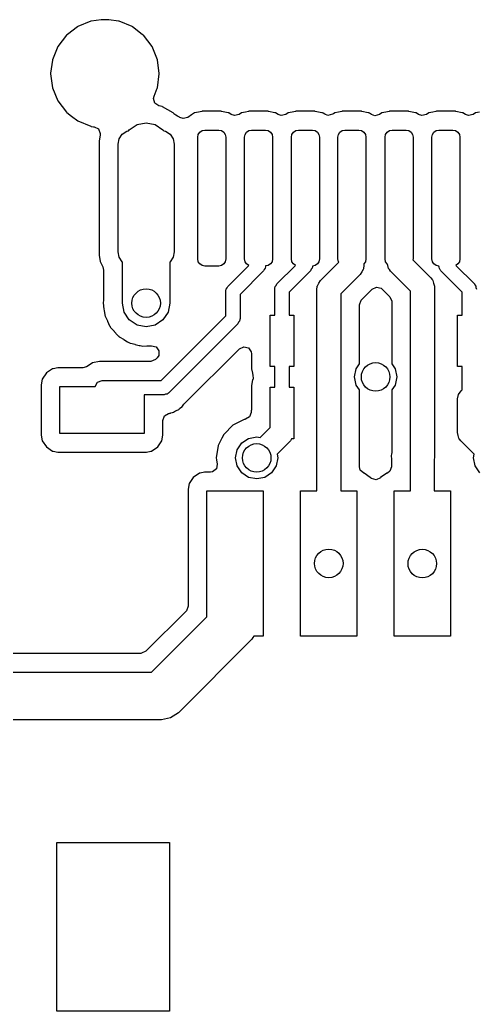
# Model space of a CAD drawing. Extents: x -27 to 355, y -108 to 35.
# Drawn here: x -16.32 to -11.45, y 11.88 to 22.45 of the extents above; entities that cross this region are included whole.
import ezdxf

# ---------------------------------------------------------------- set-up
doc = ezdxf.new("R2010")
doc.units = 0
doc.layers.add('BLACK', color=7, linetype='CONTINUOUS')

msp = doc.modelspace()

# ---------------------------------------------------------------- linework, layer by layer
at = {"layer": 'BLACK', "linetype": 'CONTINUOUS'}
for p, q in [((-15.5632, 22.4367), (-15.7032, 22.3787)), ((-15.5584, 22.4373), (-15.5632, 22.4367)), ((-15.4532, 22.4512), (-15.5584, 22.4373)), ((-15.5584, 22.4373), (-15.5584, 22.4373)), ((-15.4531, 22.4512), (-15.4532, 22.4512)), ((-15.4507, 22.4515), (-15.4531, 22.4512)), ((-15.3753, 22.4515), (-15.4507, 22.4515)), ((-15.3729, 22.4512), (-15.3753, 22.4515)), ((-15.3728, 22.4512), (-15.3729, 22.4512)), ((-15.2676, 22.4373), (-15.3728, 22.4512)), ((-15.2628, 22.4367), (-15.2676, 22.4373)), ((-15.2676, 22.4373), (-15.2676, 22.4373)), ((-15.1228, 22.3787), (-15.2628, 22.4367)), ((-15.7071, 22.3757), (-15.8121, 22.2952)), ((-15.7032, 22.3787), (-15.7071, 22.3757)), ((-15.1189, 22.3757), (-15.1228, 22.3787)), ((-15.0139, 22.2952), (-15.1189, 22.3757)), ((-15.8235, 22.2865), (-15.9157, 22.1662)), ((-15.8121, 22.2952), (-15.8235, 22.2865)), ((-15.0025, 22.2865), (-15.0139, 22.2952)), ((-14.9103, 22.1662), (-15.0025, 22.2865)), ((-15.9157, 22.1662), (-15.9737, 22.0262)), ((-14.8523, 22.0262), (-14.9103, 22.1662)), ((-15.9743, 22.0214), (-15.9925, 21.8834)), ((-15.9737, 22.0262), (-15.9743, 22.0214)), ((-15.9743, 22.0214), (-15.9743, 22.0214)), ((-14.8517, 22.0214), (-14.8523, 22.0262)), ((-14.8335, 21.8834), (-14.8517, 22.0214)), ((-14.8517, 22.0214), (-14.8517, 22.0214)), ((-15.9925, 21.8834), (-15.9935, 21.876)), ((-15.9935, 21.876), (-15.9737, 21.7258)), ((-14.8523, 21.7258), (-14.8325, 21.876)), ((-14.8325, 21.876), (-14.8335, 21.8834)), ((-15.9737, 21.7258), (-15.9157, 21.5858)), ((-14.8891, 21.637), (-14.8542, 21.7212)), ((-14.8542, 21.7212), (-14.8523, 21.7258)), ((-14.8542, 21.7212), (-14.8542, 21.7212)), ((-15.9157, 21.5858), (-15.8235, 21.4655)), ((-14.8947, 21.6122), (-14.8891, 21.637)), ((-14.8797, 21.563), (-14.8947, 21.6122)), ((-14.8366, 21.535), (-14.8797, 21.563)), ((-14.8038, 21.5274), (-14.8366, 21.535)), ((-14.7989, 21.5245), (-14.8038, 21.5274)), ((-14.742, 21.4914), (-14.7989, 21.5245)), ((-14.7989, 21.5245), (-14.7989, 21.5245)), ((-14.6856, 21.4587), (-14.742, 21.4914)), ((-14.3788, 21.4748), (-14.4141, 21.4678)), ((-14.3751, 21.4755), (-14.3788, 21.4748)), ((-14.3788, 21.4748), (-14.3788, 21.4748)), ((-14.273, 21.4755), (-14.3751, 21.4755)), ((-14.1709, 21.4755), (-14.273, 21.4755)), ((-14.1672, 21.4748), (-14.1709, 21.4755)), ((-14.0978, 21.461), (-14.1672, 21.4748)), ((-14.1672, 21.4748), (-14.1672, 21.4748)), ((-13.8788, 21.4748), (-13.9141, 21.4678)), ((-13.8751, 21.4755), (-13.8788, 21.4748)), ((-13.8788, 21.4748), (-13.8788, 21.4748)), ((-13.773, 21.4755), (-13.8751, 21.4755)), ((-13.6709, 21.4755), (-13.773, 21.4755)), ((-13.6672, 21.4748), (-13.6709, 21.4755)), ((-13.5978, 21.461), (-13.6672, 21.4748)), ((-13.6672, 21.4748), (-13.6672, 21.4748)), ((-13.3788, 21.4748), (-13.4141, 21.4678)), ((-13.3751, 21.4755), (-13.3788, 21.4748)), ((-13.3788, 21.4748), (-13.3788, 21.4748)), ((-13.273, 21.4755), (-13.3751, 21.4755)), ((-13.1709, 21.4755), (-13.273, 21.4755)), ((-13.1672, 21.4748), (-13.1709, 21.4755)), ((-13.0978, 21.461), (-13.1672, 21.4748)), ((-13.1672, 21.4748), (-13.1672, 21.4748)), ((-12.8828, 21.4748), (-12.9181, 21.4678)), ((-12.8791, 21.4755), (-12.8828, 21.4748)), ((-12.8828, 21.4748), (-12.8828, 21.4748)), ((-12.777, 21.4755), (-12.8791, 21.4755)), ((-12.6749, 21.4755), (-12.777, 21.4755)), ((-12.6712, 21.4748), (-12.6749, 21.4755)), ((-12.6018, 21.461), (-12.6712, 21.4748)), ((-12.6712, 21.4748), (-12.6712, 21.4748)), ((-12.3788, 21.4748), (-12.4141, 21.4678)), ((-12.3751, 21.4755), (-12.3788, 21.4748)), ((-12.3788, 21.4748), (-12.3788, 21.4748)), ((-12.273, 21.4755), (-12.3751, 21.4755)), ((-12.1709, 21.4755), (-12.273, 21.4755)), ((-12.1672, 21.4748), (-12.1709, 21.4755)), ((-12.0978, 21.461), (-12.1672, 21.4748)), ((-12.1672, 21.4748), (-12.1672, 21.4748)), ((-11.8788, 21.4748), (-11.9141, 21.4678)), ((-11.8751, 21.4755), (-11.8788, 21.4748)), ((-11.8788, 21.4748), (-11.8788, 21.4748)), ((-11.773, 21.4755), (-11.8751, 21.4755)), ((-11.6709, 21.4755), (-11.773, 21.4755)), ((-11.6672, 21.4748), (-11.6709, 21.4755)), ((-11.5978, 21.461), (-11.6672, 21.4748)), ((-11.6672, 21.4748), (-11.6672, 21.4748)), ((-15.8235, 21.4655), (-15.8195, 21.4626)), ((-15.8195, 21.4626), (-15.7711, 21.4254)), ((-15.7711, 21.4254), (-15.7032, 21.3733)), ((-15.7032, 21.3733), (-15.5632, 21.3153)), ((-14.6818, 21.4546), (-14.6856, 21.4587)), ((-14.6771, 21.4495), (-14.6818, 21.4546)), ((-14.6549, 21.433), (-14.6771, 21.4495)), ((-14.6393, 21.4254), (-14.6549, 21.433)), ((-14.6166, 21.4143), (-14.6393, 21.4254)), ((-14.6135, 21.4112), (-14.6166, 21.4143)), ((-14.5791, 21.3981), (-14.6135, 21.4112)), ((-14.5292, 21.4103), (-14.5791, 21.3981)), ((-14.4883, 21.4376), (-14.5292, 21.4103)), ((-14.4555, 21.4595), (-14.4883, 21.4376)), ((-14.4141, 21.4678), (-14.4555, 21.4595)), ((-14.0905, 21.4595), (-14.0978, 21.461)), ((-14.0648, 21.4423), (-14.0905, 21.4595)), ((-14.0312, 21.4301), (-14.0648, 21.4423)), ((-13.9812, 21.4423), (-14.0312, 21.4301)), ((-13.9555, 21.4595), (-13.9812, 21.4423)), ((-13.9141, 21.4678), (-13.9555, 21.4595)), ((-13.5905, 21.4595), (-13.5978, 21.461)), ((-13.5648, 21.4423), (-13.5905, 21.4595)), ((-13.5312, 21.4301), (-13.5648, 21.4423)), ((-13.4812, 21.4423), (-13.5312, 21.4301)), ((-13.4555, 21.4595), (-13.4812, 21.4423)), ((-13.4141, 21.4678), (-13.4555, 21.4595)), ((-13.0905, 21.4595), (-13.0978, 21.461)), ((-13.0978, 21.461), (-13.0978, 21.461)), ((-13.0831, 21.4546), (-13.0905, 21.4595)), ((-13.0668, 21.4437), (-13.0831, 21.4546)), ((-13.0332, 21.4314), (-13.0668, 21.4437)), ((-12.9832, 21.4437), (-13.0332, 21.4314)), ((-12.9745, 21.4495), (-12.9832, 21.4437)), ((-12.9595, 21.4595), (-12.9745, 21.4495)), ((-12.9181, 21.4678), (-12.9595, 21.4595)), ((-12.5945, 21.4595), (-12.6018, 21.461)), ((-12.5883, 21.4554), (-12.5945, 21.4595)), ((-12.5668, 21.441), (-12.5883, 21.4554)), ((-12.5883, 21.4554), (-12.5883, 21.4554)), ((-12.5332, 21.4288), (-12.5668, 21.441)), ((-12.4832, 21.441), (-12.5332, 21.4288)), ((-12.4821, 21.4417), (-12.4832, 21.441)), ((-12.4555, 21.4595), (-12.4821, 21.4417)), ((-12.4141, 21.4678), (-12.4555, 21.4595)), ((-12.0905, 21.4595), (-12.0978, 21.461)), ((-12.0648, 21.4423), (-12.0905, 21.4595)), ((-12.0312, 21.4301), (-12.0648, 21.4423)), ((-11.9812, 21.4423), (-12.0312, 21.4301)), ((-11.9555, 21.4595), (-11.9812, 21.4423)), ((-11.9141, 21.4678), (-11.9555, 21.4595)), ((-11.5905, 21.4595), (-11.5978, 21.461)), ((-11.5648, 21.4423), (-11.5905, 21.4595)), ((-11.5312, 21.4301), (-11.5648, 21.4423)), ((-11.4812, 21.4423), (-11.5312, 21.4301)), ((-11.4555, 21.4595), (-11.4812, 21.4423)), ((-11.4141, 21.4678), (-11.4555, 21.4595)), ((-15.5632, 21.3153), (-15.5584, 21.3147)), ((-15.5584, 21.3147), (-15.5584, 21.3147)), ((-15.5584, 21.3147), (-15.5338, 21.3114)), ((-15.5338, 21.3114), (-15.5283, 21.3107)), ((-15.5283, 21.3107), (-15.4827, 21.287)), ((-15.4827, 21.287), (-15.463, 21.2394)), ((-15.2291, 21.2311), (-15.1804, 21.2636)), ((-15.1804, 21.2636), (-15.1607, 21.2675)), ((-15.1607, 21.2675), (-15.1526, 21.2796)), ((-15.1526, 21.2796), (-15.0702, 21.3347)), ((-15.0702, 21.3347), (-14.973, 21.354)), ((-14.973, 21.354), (-14.8758, 21.3347)), ((-14.8758, 21.3347), (-14.7934, 21.2796)), ((-14.7934, 21.2796), (-14.7853, 21.2675)), ((-14.7853, 21.2675), (-14.7656, 21.2636)), ((-14.7656, 21.2636), (-14.7169, 21.2311)), ((-14.401, 21.253), (-14.3767, 21.2693)), ((-14.3767, 21.2693), (-14.348, 21.275)), ((-14.348, 21.275), (-14.198, 21.275)), ((-14.198, 21.275), (-14.1693, 21.2693)), ((-14.1693, 21.2693), (-14.145, 21.253)), ((-13.901, 21.253), (-13.8767, 21.2693)), ((-13.8767, 21.2693), (-13.848, 21.275)), ((-13.848, 21.275), (-13.698, 21.275)), ((-13.698, 21.275), (-13.6693, 21.2693)), ((-13.6693, 21.2693), (-13.645, 21.253)), ((-13.401, 21.253), (-13.3767, 21.2693)), ((-13.3767, 21.2693), (-13.348, 21.275)), ((-13.348, 21.275), (-13.198, 21.275)), ((-13.198, 21.275), (-13.1693, 21.2693)), ((-13.1693, 21.2693), (-13.145, 21.253)), ((-12.905, 21.253), (-12.8807, 21.2693)), ((-12.8807, 21.2693), (-12.852, 21.275)), ((-12.852, 21.275), (-12.702, 21.275)), ((-12.702, 21.275), (-12.6733, 21.2693)), ((-12.6733, 21.2693), (-12.649, 21.253)), ((-12.401, 21.253), (-12.3767, 21.2693)), ((-12.3767, 21.2693), (-12.348, 21.275)), ((-12.348, 21.275), (-12.198, 21.275)), ((-12.198, 21.275), (-12.1693, 21.2693)), ((-12.1693, 21.2693), (-12.145, 21.253)), ((-11.901, 21.253), (-11.8767, 21.2693)), ((-11.8767, 21.2693), (-11.848, 21.275)), ((-11.848, 21.275), (-11.698, 21.275)), ((-11.698, 21.275), (-11.6693, 21.2693)), ((-11.6693, 21.2693), (-11.645, 21.253)), ((-15.4637, 21.2253), (-15.4735, 21.1582)), ((-15.4735, 21.1582), (-15.4735, 21.1275)), ((-15.463, 21.2394), (-15.4637, 21.2253)), ((-15.273, 21.125), (-15.2616, 21.1824)), ((-15.2616, 21.1824), (-15.2291, 21.2311)), ((-14.7169, 21.2311), (-14.6844, 21.1824)), ((-14.6844, 21.1824), (-14.673, 21.125)), ((-14.423, 21.2), (-14.4173, 21.2287)), ((-14.423, 19.9), (-14.423, 21.2)), ((-14.4173, 21.2287), (-14.401, 21.253)), ((-14.145, 21.253), (-14.1287, 21.2287)), ((-14.1287, 21.2287), (-14.123, 21.2)), ((-14.123, 21.2), (-14.123, 19.9)), ((-13.923, 21.2), (-13.9173, 21.2287)), ((-13.923, 19.9), (-13.923, 21.2)), ((-13.9173, 21.2287), (-13.901, 21.253)), ((-13.645, 21.253), (-13.6287, 21.2287)), ((-13.6287, 21.2287), (-13.623, 21.2)), ((-13.623, 21.2), (-13.623, 19.9)), ((-13.423, 21.2), (-13.4173, 21.2287)), ((-13.423, 19.9), (-13.423, 21.2)), ((-13.4173, 21.2287), (-13.401, 21.253)), ((-13.145, 21.253), (-13.1287, 21.2287)), ((-13.1287, 21.2287), (-13.123, 21.2)), ((-13.123, 21.2), (-13.123, 19.9)), ((-12.927, 21.2), (-12.9213, 21.2287)), ((-12.927, 19.9), (-12.927, 21.2)), ((-12.9213, 21.2287), (-12.905, 21.253)), ((-12.649, 21.253), (-12.6327, 21.2287)), ((-12.6327, 21.2287), (-12.627, 21.2)), ((-12.627, 21.2), (-12.627, 19.9)), ((-12.423, 21.2), (-12.4173, 21.2287)), ((-12.423, 19.9), (-12.423, 21.2)), ((-12.4173, 21.2287), (-12.401, 21.253)), ((-12.145, 21.253), (-12.1287, 21.2287)), ((-12.1287, 21.2287), (-12.123, 21.2)), ((-12.123, 21.2), (-12.123, 19.9)), ((-11.923, 21.2), (-11.9173, 21.2287)), ((-11.923, 19.9), (-11.923, 21.2)), ((-11.9173, 21.2287), (-11.901, 21.253)), ((-11.645, 21.253), (-11.6287, 21.2287)), ((-11.6287, 21.2287), (-11.623, 21.2)), ((-11.623, 21.2), (-11.623, 19.9)), ((-15.4735, 21.1275), (-15.473, 21.125)), ((-15.473, 21.125), (-15.473, 19.975)), ((-15.273, 19.975), (-15.273, 21.125)), ((-14.673, 21.125), (-14.673, 19.975)), ((-15.473, 19.975), (-15.4735, 19.9725)), ((-15.4735, 19.9725), (-15.4735, 19.9418)), ((-15.4735, 19.9418), (-15.4634, 19.8729)), ((-15.2616, 19.9176), (-15.273, 19.975)), ((-15.2291, 19.8689), (-15.2616, 19.9176)), ((-14.6844, 19.9176), (-14.7169, 19.8689)), ((-14.673, 19.975), (-14.6844, 19.9176)), ((-14.4173, 19.8713), (-14.423, 19.9)), ((-14.123, 19.9), (-14.1287, 19.8713)), ((-13.9173, 19.8713), (-13.923, 19.9)), ((-13.623, 19.9), (-13.6287, 19.8713)), ((-13.4173, 19.8713), (-13.423, 19.9)), ((-13.123, 19.9), (-13.1287, 19.8713)), ((-12.9213, 19.8713), (-12.927, 19.9)), ((-12.627, 19.9), (-12.6327, 19.8713)), ((-12.4173, 19.8713), (-12.423, 19.9)), ((-12.123, 19.9), (-12.1246, 19.8918)), ((-12.1246, 19.8918), (-11.9332, 19.7004)), ((-11.9173, 19.8713), (-11.923, 19.9)), ((-11.623, 19.9), (-11.6287, 19.8713)), ((-15.4634, 19.8729), (-15.4608, 19.8676)), ((-15.4608, 19.8676), (-15.4608, 19.8676)), ((-15.4608, 19.8676), (-15.4352, 19.8155)), ((-15.4352, 19.8155), (-15.4275, 19.7824)), ((-15.4275, 19.7824), (-15.4275, 19.4702)), ((-15.227, 19.8676), (-15.2291, 19.8689)), ((-15.227, 19.429), (-15.227, 19.8676)), ((-14.7169, 19.8689), (-14.719, 19.8676)), ((-14.719, 19.8676), (-14.719, 19.429)), ((-14.401, 19.847), (-14.4173, 19.8713)), ((-14.3767, 19.8307), (-14.401, 19.847)), ((-14.348, 19.825), (-14.3767, 19.8307)), ((-14.198, 19.825), (-14.348, 19.825)), ((-14.1693, 19.8307), (-14.198, 19.825)), ((-14.145, 19.847), (-14.1693, 19.8307)), ((-14.1287, 19.8713), (-14.145, 19.847)), ((-14.1009, 19.6074), (-13.8772, 19.8311)), ((-13.901, 19.847), (-13.9173, 19.8713)), ((-13.8772, 19.8311), (-13.901, 19.847)), ((-13.7121, 19.7888), (-13.7191, 19.7737)), ((-13.7014, 19.8015), (-13.7121, 19.7888)), ((-13.6985, 19.8179), (-13.7014, 19.8015)), ((-13.6971, 19.8209), (-13.6985, 19.8179)), ((-13.6972, 19.8252), (-13.6976, 19.8229)), ((-13.6976, 19.8229), (-13.6971, 19.8209)), ((-13.6693, 19.8307), (-13.6972, 19.8252)), ((-13.645, 19.847), (-13.6693, 19.8307)), ((-13.6287, 19.8713), (-13.645, 19.847)), ((-13.5769, 19.6331), (-13.3782, 19.8317)), ((-13.401, 19.847), (-13.4173, 19.8713)), ((-13.3782, 19.8317), (-13.401, 19.847)), ((-13.2121, 19.7904), (-13.2191, 19.7753)), ((-13.2014, 19.8031), (-13.2121, 19.7904)), ((-13.1985, 19.8195), (-13.2014, 19.8031)), ((-13.1971, 19.8225), (-13.1985, 19.8195)), ((-13.1975, 19.8251), (-13.1976, 19.8245)), ((-13.1976, 19.8245), (-13.1971, 19.8225)), ((-13.1693, 19.8307), (-13.1975, 19.8251)), ((-13.145, 19.847), (-13.1693, 19.8307)), ((-13.1287, 19.8713), (-13.145, 19.847)), ((-13.1128, 19.669), (-12.917, 19.8648)), ((-12.917, 19.8648), (-12.9213, 19.8713)), ((-12.6552, 19.7891), (-12.6722, 19.7628)), ((-12.6543, 19.7956), (-12.6552, 19.7891)), ((-12.6529, 19.7981), (-12.6543, 19.7956)), ((-12.65, 19.8252), (-12.6532, 19.8028)), ((-12.6532, 19.8028), (-12.6529, 19.7981)), ((-12.649, 19.847), (-12.65, 19.8463)), ((-12.65, 19.8463), (-12.65, 19.8252)), ((-12.6327, 19.8713), (-12.649, 19.847)), ((-12.401, 19.847), (-12.4173, 19.8713)), ((-12.3948, 19.8428), (-12.401, 19.847)), ((-12.3912, 19.8305), (-12.3948, 19.8428)), ((-12.3846, 19.8), (-12.3912, 19.8305)), ((-12.3807, 19.7947), (-12.3846, 19.8)), ((-12.3799, 19.792), (-12.3807, 19.7947)), ((-12.3763, 19.7889), (-12.3799, 19.792)), ((-12.3628, 19.7708), (-12.3763, 19.7889)), ((-11.901, 19.847), (-11.9173, 19.8713)), ((-11.8767, 19.8307), (-11.901, 19.847)), ((-11.848, 19.825), (-11.8767, 19.8307)), ((-11.8477, 19.825), (-11.848, 19.825)), ((-11.8435, 19.8135), (-11.8477, 19.825)), ((-11.8421, 19.797), (-11.8435, 19.8135)), ((-11.8325, 19.7833), (-11.8421, 19.797)), ((-11.8314, 19.7802), (-11.8325, 19.7833)), ((-11.8296, 19.7792), (-11.8314, 19.7802)), ((-11.8269, 19.7753), (-11.8296, 19.7792)), ((-11.645, 19.847), (-11.6678, 19.8317)), ((-11.6678, 19.8317), (-11.4691, 19.6331)), ((-11.6287, 19.8713), (-11.645, 19.847)), ((-13.7191, 19.7737), (-13.9708, 19.522)), ((-13.2191, 19.7753), (-13.4468, 19.5476)), ((-12.6872, 19.7354), (-12.896, 19.5266)), ((-12.6722, 19.7628), (-12.6872, 19.7354)), ((-12.15, 19.558), (-12.3628, 19.7708)), ((-11.9332, 19.7004), (-11.9197, 19.6822)), ((-11.9197, 19.6822), (-11.9161, 19.6792)), ((-11.9161, 19.6792), (-11.9153, 19.6764)), ((-11.9153, 19.6764), (-11.9114, 19.6712)), ((-11.5992, 19.5476), (-11.8269, 19.7753)), ((-14.1215, 19.5632), (-14.1186, 19.5796)), ((-14.1186, 19.5796), (-14.1079, 19.5924)), ((-14.1079, 19.5924), (-14.1009, 19.6074)), ((-13.5992, 19.5792), (-13.5984, 19.5838)), ((-13.5992, 19.3016), (-13.5992, 19.5792)), ((-13.5989, 19.5858), (-13.5975, 19.5889)), ((-13.5984, 19.5838), (-13.5989, 19.5858)), ((-13.5975, 19.5889), (-13.5946, 19.6052)), ((-13.5946, 19.6052), (-13.5839, 19.618)), ((-13.5839, 19.618), (-13.5769, 19.6331)), ((-13.15, 19.5792), (-13.1468, 19.6016)), ((-13.15, 17.425), (-13.15, 19.5792)), ((-13.1471, 19.6062), (-13.1457, 19.6087)), ((-13.1468, 19.6016), (-13.1471, 19.6062)), ((-13.1457, 19.6087), (-13.1448, 19.6152)), ((-13.1448, 19.6152), (-13.1278, 19.6415)), ((-13.1278, 19.6415), (-13.1128, 19.669)), ((-12.6735, 19.4655), (-12.5605, 19.5785)), ((-12.5605, 19.5785), (-12.5139, 19.6003)), ((-12.5139, 19.6003), (-12.4642, 19.587)), ((-12.4642, 19.587), (-12.4541, 19.5785)), ((-12.4541, 19.5785), (-12.3725, 19.4969)), ((-11.9114, 19.6712), (-11.9048, 19.6406)), ((-11.9048, 19.6406), (-11.896, 19.6106)), ((-11.896, 19.6106), (-11.896, 17.778)), ((-11.4691, 19.6331), (-11.4664, 19.6292)), ((-11.4664, 19.6292), (-11.4646, 19.6282)), ((-11.4646, 19.6282), (-11.4635, 19.625)), ((-11.4635, 19.625), (-11.4539, 19.6114)), ((-11.4539, 19.6114), (-11.4525, 19.5948)), ((-11.4525, 19.5948), (-11.4468, 19.5792)), ((-15.4275, 19.4702), (-15.4284, 19.4587)), ((-14.1232, 19.5536), (-14.1224, 19.5582)), ((-14.1232, 19.2948), (-14.1232, 19.5536)), ((-14.1229, 19.5602), (-14.1215, 19.5632)), ((-14.1224, 19.5582), (-14.1229, 19.5602)), ((-13.9708, 19.522), (-13.9708, 19.2632)), ((-13.4468, 19.5476), (-13.4468, 19.3016)), ((-12.896, 19.5266), (-12.896, 17.425)), ((-12.6779, 19.4607), (-12.6735, 19.4655)), ((-12.3725, 19.4969), (-12.3508, 19.4503)), ((-12.15, 17.7898), (-12.15, 19.558)), ((-11.5992, 19.3016), (-11.5992, 19.5476)), ((-15.4284, 19.4587), (-15.4321, 19.4346)), ((-15.4321, 19.4346), (-15.4314, 19.4293)), ((-15.4314, 19.4293), (-15.4314, 19.4293)), ((-15.4314, 19.4293), (-15.428, 19.4032)), ((-15.428, 19.4032), (-15.4276, 19.399)), ((-15.4276, 19.399), (-15.4275, 19.3977)), ((-15.4275, 19.3977), (-15.4275, 19.3949)), ((-15.4275, 19.3949), (-15.4271, 19.3921)), ((-15.4271, 19.3921), (-15.4233, 19.367)), ((-15.4233, 19.367), (-15.4231, 19.3656)), ((-15.4231, 19.3656), (-15.4213, 19.3517)), ((-15.2077, 19.3318), (-15.227, 19.429)), ((-14.719, 19.429), (-14.7383, 19.3318)), ((-12.6955, 19.4124), (-12.6779, 19.4607)), ((-12.6955, 18.7806), (-12.6955, 19.4124)), ((-12.3508, 19.4503), (-12.3505, 19.4438)), ((-12.3505, 19.4438), (-12.3505, 18.7806)), ((-15.4213, 19.3517), (-15.4153, 19.3055)), ((-15.4153, 19.3055), (-15.4139, 19.3024)), ((-15.4139, 19.3024), (-15.4135, 19.3005)), ((-15.4135, 19.3005), (-15.4131, 19.2994)), ((-15.4131, 19.2994), (-15.4123, 19.2938)), ((-15.4123, 19.2938), (-15.4099, 19.2888)), ((-15.4099, 19.2888), (-15.4099, 19.2888)), ((-15.4099, 19.2888), (-15.3867, 19.2404)), ((-15.1526, 19.2494), (-15.2077, 19.3318)), ((-15.0702, 19.1943), (-15.1526, 19.2494)), ((-14.7934, 19.2494), (-14.8758, 19.1943)), ((-14.8138, 18.6042), (-14.1232, 19.2948)), ((-14.7383, 19.3318), (-14.7934, 19.2494)), ((-13.9725, 19.2535), (-13.9754, 19.2371)), ((-13.9711, 19.2566), (-13.9725, 19.2535)), ((-13.9708, 19.2632), (-13.9716, 19.2585)), ((-13.9716, 19.2585), (-13.9711, 19.2566)), ((-13.648, 18.7516), (-13.648, 19.3016)), ((-13.648, 19.3016), (-13.5992, 19.3016)), ((-13.4468, 19.3016), (-13.398, 19.3016)), ((-13.398, 19.3016), (-13.398, 18.7516)), ((-11.648, 18.7516), (-11.648, 19.3016)), ((-11.648, 19.3016), (-11.5992, 19.3016)), ((-15.3867, 19.2404), (-15.3856, 19.2382)), ((-15.3856, 19.2382), (-15.3628, 19.1864)), ((-15.3628, 19.1864), (-15.3594, 19.1823)), ((-15.3594, 19.1823), (-15.3587, 19.1812)), ((-15.3587, 19.1812), (-15.3562, 19.1766)), ((-15.3562, 19.1766), (-15.3556, 19.1757)), ((-15.3556, 19.1757), (-15.3532, 19.1706)), ((-15.3532, 19.1706), (-15.3154, 19.1298)), ((-14.973, 19.175), (-15.0702, 19.1943)), ((-14.8758, 19.1943), (-14.973, 19.175)), ((-13.9931, 19.2093), (-14.7283, 18.4741)), ((-13.9861, 19.2244), (-13.9931, 19.2093)), ((-13.9754, 19.2371), (-13.9861, 19.2244)), ((-15.3154, 19.1298), (-15.3131, 19.1271)), ((-15.3131, 19.1271), (-15.2791, 19.0867)), ((-15.2791, 19.0867), (-15.2746, 19.0837)), ((-15.2746, 19.0837), (-15.2706, 19.0802)), ((-15.2706, 19.0802), (-15.2708, 19.08)), ((-15.2708, 19.08), (-15.2657, 19.0756)), ((-15.2657, 19.0756), (-15.2642, 19.0744)), ((-15.2642, 19.0744), (-15.2604, 19.0703)), ((-15.2604, 19.0703), (-15.2555, 19.0675)), ((-15.2555, 19.0675), (-15.2555, 19.0675)), ((-15.2555, 19.0675), (-15.2154, 19.0442)), ((-15.2154, 19.0442), (-15.2115, 19.0418)), ((-15.2115, 19.0418), (-15.1707, 19.0146)), ((-15.1707, 19.0146), (-15.1656, 19.013)), ((-15.1656, 19.013), (-15.1656, 19.013)), ((-15.1656, 19.013), (-15.1652, 19.0129)), ((-15.1652, 19.0129), (-15.1499, 19.0061)), ((-15.1499, 19.0061), (-15.1422, 19.0016)), ((-15.1422, 19.0016), (-15.121, 18.9967)), ((-15.121, 18.9967), (-15.0951, 18.9907)), ((-15.0951, 18.9907), (-15.0897, 18.9893)), ((-15.0897, 18.9893), (-15.0464, 18.9757)), ((-15.0464, 18.9757), (-15.037, 18.9756)), ((-15.037, 18.9756), (-15.0213, 18.9736)), ((-15.0213, 18.9736), (-15.0091, 18.9708)), ((-15.0091, 18.9708), (-14.9645, 18.9739)), ((-14.9645, 18.9739), (-14.9579, 18.9741)), ((-14.9579, 18.9741), (-14.9307, 18.9736)), ((-14.9307, 18.9736), (-14.9216, 18.9734)), ((-14.9216, 18.9734), (-14.9216, 18.9734)), ((-14.9216, 18.9734), (-14.9162, 18.9733)), ((-14.9162, 18.9733), (-14.9159, 18.9735)), ((-14.9159, 18.9735), (-14.8677, 18.9624)), ((-14.8677, 18.9624), (-14.8367, 18.9214)), ((-14.5695, 18.3494), (-13.9769, 18.942)), ((-13.9769, 18.942), (-13.9303, 18.9638)), ((-13.9303, 18.9638), (-13.8806, 18.9504)), ((-13.8806, 18.9504), (-13.8511, 18.9083)), ((-14.8748, 18.8267), (-14.9214, 18.805)), ((-14.8554, 18.8461), (-14.8748, 18.8267)), ((-14.8393, 18.87), (-14.8554, 18.8461)), ((-14.8367, 18.9214), (-14.8393, 18.87)), ((-13.8511, 18.9083), (-13.8485, 18.8888)), ((-13.8485, 18.8888), (-13.8485, 18.7319)), ((-15.9722, 18.7279), (-16.0386, 18.6836)), ((-15.965, 18.7293), (-15.9722, 18.7279)), ((-15.9174, 18.7388), (-15.965, 18.7293)), ((-15.9137, 18.7395), (-15.9174, 18.7388)), ((-15.9174, 18.7388), (-15.9174, 18.7388)), ((-15.6496, 18.7395), (-15.9137, 18.7395)), ((-15.6101, 18.7507), (-15.6496, 18.7395)), ((-15.5719, 18.7743), (-15.6101, 18.7507)), ((-15.5453, 18.7906), (-15.5719, 18.7743)), ((-15.4697, 18.8047), (-15.5453, 18.7906)), ((-14.928, 18.8047), (-15.4697, 18.8047)), ((-14.9214, 18.805), (-14.928, 18.8047)), ((-13.8485, 18.7319), (-13.8478, 18.7282)), ((-13.8478, 18.7282), (-13.8478, 18.7282)), ((-13.8478, 18.7282), (-13.8383, 18.6806)), ((-13.5992, 18.7516), (-13.648, 18.7516)), ((-13.5992, 18.5316), (-13.5992, 18.7516)), ((-13.398, 18.7516), (-13.4468, 18.7516)), ((-13.4468, 18.7516), (-13.4468, 18.5316)), ((-12.748, 18.6416), (-12.7309, 18.7277)), ((-12.7309, 18.7277), (-12.6955, 18.7806)), ((-12.3505, 18.7806), (-12.3151, 18.7277)), ((-12.3151, 18.7277), (-12.298, 18.6416)), ((-11.5992, 18.7516), (-11.648, 18.7516)), ((-11.5992, 18.5031), (-11.5992, 18.7516)), ((-16.0829, 18.6172), (-16.0945, 18.5587)), ((-16.0386, 18.6836), (-16.0829, 18.6172)), ((-13.8383, 18.6806), (-13.8369, 18.6734)), ((-13.8369, 18.6734), (-13.834, 18.6691)), ((-13.8331, 18.6155), (-13.8369, 18.6098)), ((-13.834, 18.6691), (-13.8318, 18.619)), ((-13.8318, 18.619), (-13.8331, 18.6155)), ((-12.7309, 18.5555), (-12.748, 18.6416)), ((-12.298, 18.6416), (-12.3151, 18.5555)), ((-16.0945, 18.5587), (-16.0945, 18.0193)), ((-15.894, 18.039), (-15.894, 18.539)), ((-15.894, 18.539), (-15.5186, 18.539)), ((-15.519, 18.5412), (-15.493, 18.5864)), ((-15.5186, 18.539), (-15.519, 18.5412)), ((-15.493, 18.5864), (-15.444, 18.6042)), ((-15.444, 18.6042), (-14.8138, 18.6042)), ((-13.8369, 18.6098), (-13.8485, 18.5513)), ((-13.8485, 18.5513), (-13.8485, 18.3032)), ((-13.648, 18.2704), (-13.648, 18.5316)), ((-13.648, 18.5316), (-13.5992, 18.5316)), ((-13.4468, 18.5316), (-13.398, 18.5316)), ((-13.398, 18.5316), (-13.398, 18.2634)), ((-12.6955, 18.5026), (-12.7309, 18.5555)), ((-12.3151, 18.5555), (-12.3505, 18.5026)), ((-14.7822, 18.4518), (-14.994, 18.4518)), ((-14.994, 18.4518), (-14.994, 18.039)), ((-14.7666, 18.4575), (-14.7822, 18.4518)), ((-14.75, 18.4589), (-14.7666, 18.4575)), ((-14.7364, 18.4685), (-14.75, 18.4589)), ((-14.7332, 18.4696), (-14.7364, 18.4685)), ((-14.7322, 18.4714), (-14.7332, 18.4696)), ((-14.7283, 18.4741), (-14.7322, 18.4714)), ((-12.6955, 17.6827), (-12.6955, 18.5026)), ((-12.3505, 18.5026), (-12.3505, 17.8365)), ((-11.648, 18.4066), (-11.6385, 18.4544)), ((-11.648, 18.2704), (-11.648, 18.4066)), ((-11.6385, 18.4544), (-11.6114, 18.495)), ((-11.6114, 18.495), (-11.5992, 18.5031)), ((-14.6256, 18.2941), (-14.6211, 18.2978)), ((-14.6211, 18.2978), (-14.6158, 18.3031)), ((-14.6158, 18.3031), (-14.6021, 18.314)), ((-14.6021, 18.314), (-14.599, 18.3158)), ((-14.599, 18.3158), (-14.5931, 18.3195)), ((-14.599, 18.3158), (-14.599, 18.3158)), ((-14.5931, 18.3195), (-14.5762, 18.3417)), ((-14.5762, 18.3417), (-14.5695, 18.3494)), ((-13.8485, 18.3032), (-13.8496, 18.2901)), ((-14.7935, 18.1782), (-14.7759, 18.2266)), ((-14.7759, 18.2266), (-14.7339, 18.2508)), ((-14.734, 18.2516), (-14.7315, 18.2522)), ((-14.7339, 18.2508), (-14.734, 18.2516)), ((-14.7315, 18.2522), (-14.7314, 18.2523)), ((-14.7314, 18.2523), (-14.7308, 18.2523)), ((-14.7308, 18.2523), (-14.7273, 18.2531)), ((-14.7273, 18.2531), (-14.7203, 18.2534)), ((-14.7203, 18.2534), (-14.7139, 18.2561)), ((-14.7139, 18.2561), (-14.7089, 18.2583)), ((-14.7089, 18.2583), (-14.693, 18.2631)), ((-14.693, 18.2631), (-14.6809, 18.2654)), ((-14.6809, 18.2654), (-14.659, 18.2789)), ((-14.659, 18.2789), (-14.6492, 18.2839)), ((-14.6492, 18.2839), (-14.6491, 18.284)), ((-14.6491, 18.284), (-14.6256, 18.2941)), ((-13.8681, 18.2156), (-13.9139, 18.1897)), ((-13.8505, 18.2639), (-13.8681, 18.2156)), ((-13.8499, 18.2885), (-13.8505, 18.2853)), ((-13.8505, 18.2853), (-13.8505, 18.2639)), ((-13.8496, 18.2901), (-13.8499, 18.2885)), ((-13.8499, 18.2885), (-13.8499, 18.2885)), ((-13.65, 18.2566), (-13.648, 18.2704)), ((-13.65, 18.1006), (-13.65, 18.2566)), ((-13.398, 18.2634), (-13.396, 18.2566)), ((-13.396, 18.2566), (-13.396, 18.048)), ((-11.65, 18.2566), (-11.648, 18.2704)), ((-11.65, 18.048), (-11.65, 18.2566)), ((-14.7935, 18.0193), (-14.7935, 18.1782)), ((-14.0462, 18.1265), (-14.1415, 18.0312)), ((-13.9261, 18.1877), (-14.0462, 18.1265)), ((-13.9203, 18.1886), (-13.9261, 18.1877)), ((-13.9139, 18.1897), (-13.9203, 18.1886)), ((-13.7551, 17.9955), (-13.65, 18.1006)), ((-16.0945, 18.0193), (-16.0829, 17.9608)), ((-14.994, 18.039), (-15.894, 18.039)), ((-14.8051, 17.9608), (-14.7935, 18.0193)), ((-14.1642, 17.9867), (-14.2027, 17.9111)), ((-14.1442, 18.0259), (-14.1642, 17.9867)), ((-14.1415, 18.0312), (-14.1442, 18.0259)), ((-14.1442, 18.0259), (-14.1442, 18.0259)), ((-13.9521, 17.9371), (-13.8791, 17.9859)), ((-13.8791, 17.9859), (-13.793, 18.003)), ((-13.793, 18.003), (-13.7551, 17.9955)), ((-13.4204, 17.9816), (-13.4332, 17.9582)), ((-13.398, 17.9816), (-13.4204, 17.9816)), ((-13.396, 18.048), (-13.398, 18.0342)), ((-13.398, 18.0342), (-13.398, 17.9816)), ((-11.6412, 18.018), (-11.65, 18.048)), ((-11.6346, 17.9874), (-11.6412, 18.018)), ((-11.6307, 17.9821), (-11.6346, 17.9874)), ((-11.6299, 17.9794), (-11.6307, 17.9821)), ((-16.0829, 17.9608), (-16.0386, 17.8944)), ((-16.0386, 17.8944), (-15.9722, 17.8501)), ((-14.9158, 17.8501), (-14.8494, 17.8944)), ((-14.8494, 17.8944), (-14.8051, 17.9608)), ((-14.2027, 17.9111), (-14.2238, 17.778)), ((-14.0009, 17.8641), (-13.9521, 17.9371)), ((-13.4332, 17.9582), (-13.5755, 17.8159)), ((-11.6263, 17.9763), (-11.6299, 17.9794)), ((-11.6128, 17.9582), (-11.6263, 17.9763)), ((-11.4705, 17.8159), (-11.6128, 17.9582)), ((-15.9722, 17.8501), (-15.965, 17.8487)), ((-15.965, 17.8487), (-15.9174, 17.8392)), ((-15.9174, 17.8392), (-15.9137, 17.8385)), ((-15.9137, 17.8385), (-14.9743, 17.8385)), ((-14.9743, 17.8385), (-14.9706, 17.8392)), ((-14.9706, 17.8392), (-14.923, 17.8487)), ((-14.923, 17.8487), (-14.9158, 17.8501)), ((-14.2238, 17.778), (-14.2205, 17.7573)), ((-14.018, 17.778), (-14.0009, 17.8641)), ((-14.0009, 17.6919), (-14.018, 17.778)), ((-13.568, 17.778), (-13.5851, 17.6919)), ((-13.5755, 17.8159), (-13.568, 17.778)), ((-12.3531, 17.817), (-12.3563, 17.805)), ((-12.3563, 17.805), (-12.3557, 17.7984)), ((-12.3557, 17.7984), (-12.3557, 17.7984)), ((-12.3557, 17.7984), (-12.3528, 17.765)), ((-12.3505, 17.8365), (-12.3531, 17.817)), ((-12.152, 17.776), (-12.15, 17.7898)), ((-12.152, 17.425), (-12.152, 17.776)), ((-11.896, 17.778), (-11.898, 17.7642)), ((-11.478, 17.778), (-11.4705, 17.8159)), ((-11.4609, 17.6919), (-11.478, 17.778)), ((-14.2134, 17.7125), (-14.2232, 17.662)), ((-14.2205, 17.7573), (-14.2134, 17.7125)), ((-13.9521, 17.6189), (-14.0009, 17.6919)), ((-13.5851, 17.6919), (-13.6339, 17.6189)), ((-12.687, 17.648), (-12.6955, 17.6827)), ((-12.3525, 17.6836), (-12.3701, 17.6352)), ((-12.3528, 17.765), (-12.3525, 17.7584)), ((-12.3525, 17.7584), (-12.3525, 17.6836)), ((-11.898, 17.7642), (-11.898, 17.425)), ((-11.4121, 17.6189), (-11.4609, 17.6919)), ((-14.4696, 17.5696), (-14.5139, 17.5032)), ((-14.4032, 17.6139), (-14.4696, 17.5696)), ((-14.396, 17.6153), (-14.4032, 17.6139)), ((-14.3484, 17.6248), (-14.396, 17.6153)), ((-14.3447, 17.6255), (-14.3484, 17.6248)), ((-14.3484, 17.6248), (-14.3484, 17.6248)), ((-14.2877, 17.6255), (-14.3447, 17.6255)), ((-14.2632, 17.6296), (-14.2877, 17.6255)), ((-14.2232, 17.662), (-14.2632, 17.6296)), ((-13.8791, 17.5701), (-13.9521, 17.6189)), ((-13.793, 17.553), (-13.8791, 17.5701)), ((-13.7069, 17.5701), (-13.793, 17.553)), ((-13.6339, 17.6189), (-13.7069, 17.5701)), ((-12.6506, 17.6146), (-12.687, 17.648)), ((-12.6468, 17.6139), (-12.6506, 17.6146)), ((-12.5804, 17.5696), (-12.6468, 17.6139)), ((-12.5768, 17.5641), (-12.5804, 17.5696)), ((-12.5681, 17.5568), (-12.5768, 17.5641)), ((-12.4727, 17.5648), (-12.5184, 17.5435)), ((-12.4696, 17.5696), (-12.4727, 17.5648)), ((-12.4032, 17.6139), (-12.4696, 17.5696)), ((-12.3977, 17.615), (-12.4032, 17.6139)), ((-12.3701, 17.6352), (-12.3977, 17.615)), ((-14.5139, 17.5032), (-14.5255, 17.4447)), ((-12.5184, 17.5435), (-12.5681, 17.5568)), ((-14.5255, 17.4447), (-14.5255, 16.1954)), ((-14.325, 16.0812), (-14.325, 17.425)), ((-14.325, 17.425), (-13.725, 17.425)), ((-13.725, 17.425), (-13.725, 15.875)), ((-13.325, 15.875), (-13.325, 17.425)), ((-13.325, 17.425), (-13.15, 17.425)), ((-12.896, 17.425), (-12.725, 17.425)), ((-12.725, 17.425), (-12.725, 15.875)), ((-12.325, 15.875), (-12.325, 17.425)), ((-12.325, 17.425), (-12.152, 17.425)), ((-11.898, 17.425), (-11.725, 17.425)), ((-11.725, 17.425), (-11.725, 15.875)), ((-14.5255, 16.1954), (-14.5431, 16.1471)), ((-14.5475, 16.1422), (-14.9752, 15.7145)), ((-14.9142, 15.492), (-14.325, 16.0812)), ((-14.5431, 16.1471), (-14.5475, 16.1422)), ((-13.8236, 15.875), (-13.8335, 15.8602)), ((-13.725, 15.875), (-13.8236, 15.875)), ((-12.725, 15.875), (-13.325, 15.875)), ((-11.725, 15.875), (-12.325, 15.875)), ((-13.8454, 15.8424), (-14.6294, 15.0584)), ((-13.8335, 15.8602), (-13.8454, 15.8424)), ((-15.0284, 15.6925), (-17.0564, 15.6925)), ((-15.0219, 15.6928), (-15.0284, 15.6925)), ((-14.9752, 15.7145), (-15.0219, 15.6928)), ((-17.1706, 15.492), (-14.9142, 15.492)), ((-14.6294, 15.0584), (-14.7118, 15.0033)), ((-14.809, 14.984), (-17.2758, 14.984)), ((-14.7118, 15.0033), (-14.809, 14.984)), ((-15.925, 11.875), (-15.925, 13.675)), ((-15.925, 13.675), (-14.725, 13.675)), ((-14.725, 13.675), (-14.725, 11.875)), ((-14.725, 11.875), (-15.925, 11.875))]:
    msp.add_line(p, q, dxfattribs=at)
at = {"layer": 'BLACK'}
for centre in [(-14.973, 19.429), (-12.523, 18.6416), (-13.793, 17.778), (-13.023, 16.652), (-12.025, 16.65)]:
    msp.add_circle(centre, 0.1524, dxfattribs=at)

doc.saveas('drawing.dxf')
